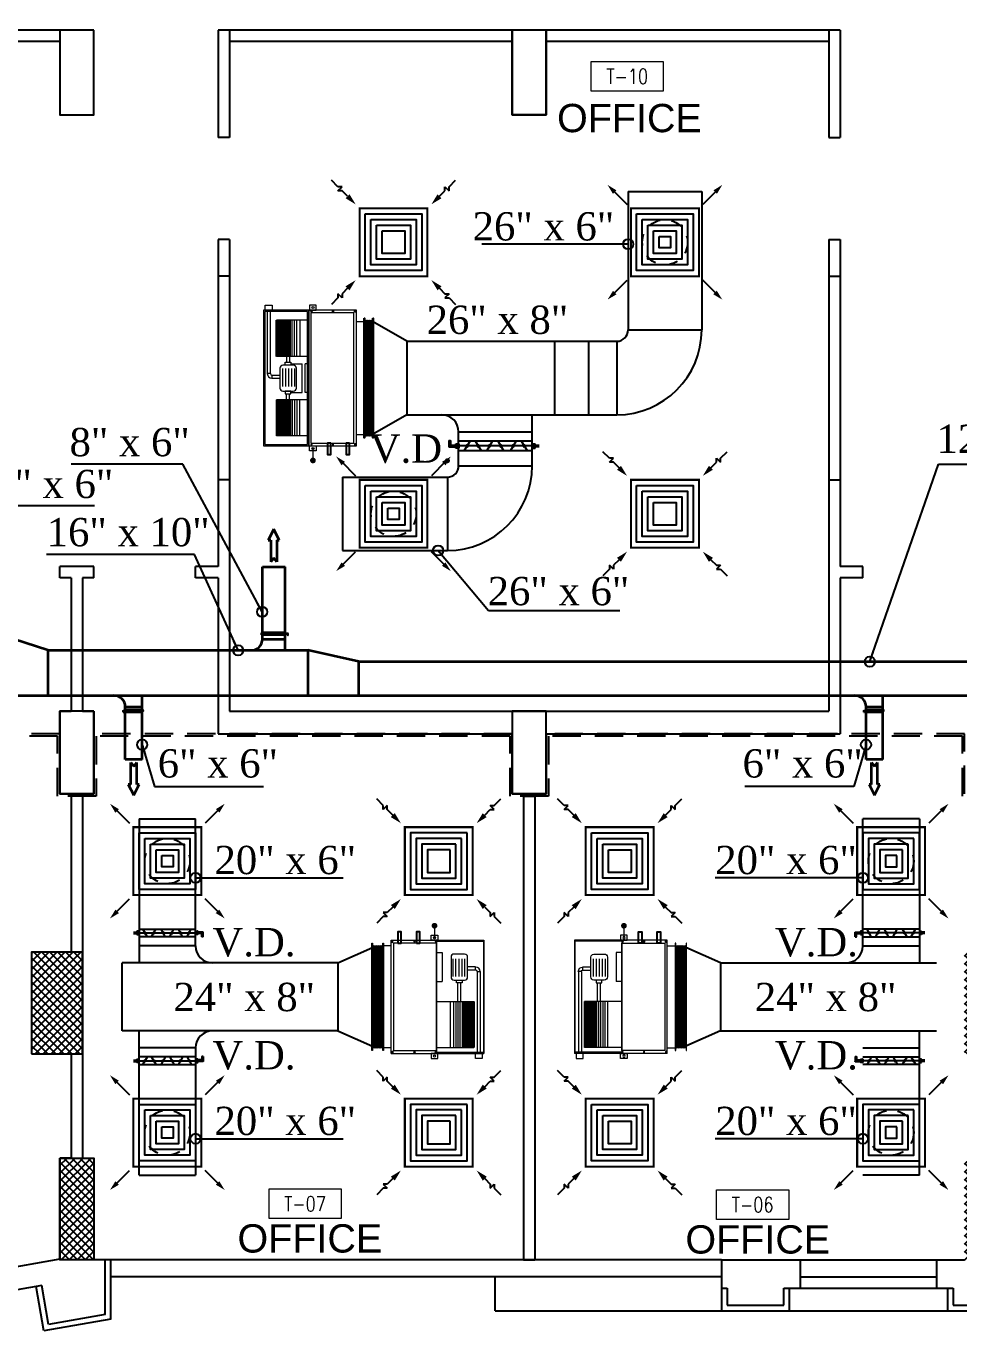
# Model space of a CAD drawing. Extents: x -432 to -365, y -145 to 173.
# Drawn here: x -415.26 to -407.01, y -17.52 to -5.99 of the extents above; entities that cross this region are included whole.
import ezdxf
from ezdxf.enums import TextEntityAlignment as Align

# ---------------------------------------------------------------- set-up
doc = ezdxf.new("R2010")
doc.units = 0
doc.header["$MEASUREMENT"] = 0
for name, pattern in [('DASHDOT', [1, 0.5, -0.25, 0, -0.25]), ('HIDDEN', [0.375, 0.25, -0.125]), ('HIDDEN-Z', [3, 2, -1])]:
    doc.linetypes.add(name, pattern=pattern)
for name, color, linetype in [('01_AC-EQUIP', 206, 'Continuous'), ('03_AC-S.DUCT', 5, 'Continuous'), ('12-AC-FL.CONN.', 2, 'Continuous'), ('A.C.VOLUM DAMPER', 2, 'Continuous'), ('COL', 2, 'Continuous'), ('COLHATCH', 5, 'Continuous'), ('column', 6, 'Continuous'), ('elev', 2, 'Continuous'), ('ELEV1', 7, 'Continuous'), ('FASEL', 253, 'Continuous'), ('M-CH-WP-R', 40, 'HIDDEN-Z'), ('M-CH-WP-S', 142, 'Continuous'), ('M-DIFUSER', 195, 'Continuous'), ('M-DUCT-RA', 30, 'Continuous'), ('M-DUCT-SA', 5, 'Continuous'), ('M-EQBMNT', 21, 'Continuous'), ('METAL-EDGE', 253, 'Continuous'), ('WALL', 4, 'Continuous'), ('WIN', 5, 'Continuous'), ('ZONE TEXT', 73, 'Continuous')]:
    doc.layers.add(name, color=color, linetype=linetype)
for name, color, linetype, lineweight in [('04-AC_F.A.DUCT', 4, 'Continuous', 35), ('A-SYMB-RMNU', 4, 'Continuous', 9), ('AC-TEXT', 15, 'Continuous', 30)]:
    doc.layers.add(name, color=color, linetype=linetype, lineweight=lineweight)
doc.styles.add('AC', font='romans.shx', dxfattribs={"height": 0.2})
doc.styles.add('ARABY', font='sosa.shx')
doc.styles.add('ROMANS-TITLE', font='ROMANS.shx', dxfattribs={"width": 0.8})
doc.dimstyles.new('IHAB', dxfattribs={"dimscale": 0, "dimtxt": 0.15, "dimasz": 0.09, "dimexe": 0.18, "dimexo": 0.0625, "dimgap": 0, "dimtad": 0, "dimtih": 1, "dimtoh": 1, "dimzin": 0, "dimdsep": 46, "dimtxsty": 'ARABY', "dimcen": 0.03, "dimse1": 1, "dimse2": 1, "dimclrd": 36, "dimclrt": 42, "dimadec": 0, "dimazin": 0, "dimtfac": 1, "dimtmove": 1, "dimatfit": 3, "dimldrblk": 'ORIGIN', "dimfxl": 1, "dimtolj": 1, "dimtzin": 0, "dimarcsym": 0})

# ---------------------------------------------------------------- blocks, each defined once
blk = doc.blocks.new('A$C4397250F')
at = {"layer": '04-AC_F.A.DUCT'}
for p, q in [((0, 0), (-0.0241, -0.0482)), ((-0.0241, -0.0482), (-0.0132, -0.0482)), ((-0.0132, -0.0482), (-0.0132, -0.1443)), ((0.0241, -0.0482), (0, 0)), ((0.0132, -0.0482), (0.0241, -0.0482)), ((0.0132, -0.0482), (0.0132, -0.1443)), ((0, -0.1288), (-0.0132, -0.1443)), ((0.0132, -0.1443), (0, -0.1288))]:
    blk.add_line(p, q, dxfattribs=at)
blk = doc.blocks.new('A$C180A56EA')
at = {"layer": 'A.C.VOLUM DAMPER'}
h = blk.add_hatch(dxfattribs=at)
h.set_pattern_fill('ANSI31', color=256, scale=0.001, style=0)
h.set_pattern_definition([(45, (129.5106855, -230.48025158), (-8.838834765e-05, 8.838834765e-05), [])])
h.paths.add_polyline_path([(0.0459, 0.0039), (0.0459, 0.0065), (0.0401, 0.0065), (0.0401, -0.0027), (0.0459, -0.0027), (0.0459, 0), (0.0603, 0), (0.0603, 0.0128), (0.057, 0.0128), (0.057, 0.0039)])
for p, q in [((-0.1242, 0.0032), (-0.1161, 0.0032)), ((-0.1161, 0.0004), (-0.119, 0.0032)), ((-0.1185, 0), (-0.1161, 0.0024)), ((-0.1161, 0.0015), (-0.1179, 0.0032)), ((-0.1174, 0), (-0.1161, 0.0013)), ((-0.1161, 0.0026), (-0.1168, 0.0032)), ((-0.1163, 0), (-0.1161, 0.0001)), ((-0.1161, 0.0001), (-0.1104, 0.0058)), ((-0.1161, 0.0013), (-0.1116, 0.0058)), ((-0.1161, 0.0024), (-0.1127, 0.0058)), ((-0.1161, -0.0026), (-0.1161, 0.0058)), ((-0.1161, 0.0035), (-0.1138, 0.0058)), ((-0.1161, 0.0058), (-0.1099, 0.0058)), ((-0.1161, 0.0057), (-0.116, 0.0058)), ((-0.1161, 0.0046), (-0.1149, 0.0058)), ((-0.1161, -0.001), (-0.1099, 0.0053)), ((-0.1099, -0.0014), (-0.1161, 0.0048)), ((-0.1161, -0.0021), (-0.1099, 0.0042)), ((-0.1099, -0.0026), (-0.1161, 0.0037)), ((-0.1109, -0.0026), (-0.1161, 0.0026)), ((-0.112, -0.0026), (-0.1161, 0.0015)), ((-0.1131, -0.0026), (-0.1161, 0.0004)), ((-0.1099, -0.0003), (-0.116, 0.0058)), ((-0.1156, -0.0026), (-0.1099, 0.0031)), ((-0.1099, 0.0008), (-0.1149, 0.0058)), ((-0.1145, -0.0026), (-0.1099, 0.002)), ((-0.1099, 0.0019), (-0.1138, 0.0058)), ((-0.1134, -0.0026), (-0.1099, 0.0009)), ((-0.1128, 0.0019), (0.0401, 0.0019)), ((-0.1099, 0.003), (-0.1127, 0.0058)), ((-0.1099, 0.0041), (-0.1116, 0.0058)), ((-0.1099, 0.0052), (-0.1105, 0.0058)), ((0.0401, 0.0121), (-0.1099, 0.0121)), ((-0.0882, 0.0113), (-0.0994, -0.0075)), ((-0.0768, 0.0113), (-0.0656, -0.0075)), ((-0.0402, 0.0113), (-0.0514, -0.0075)), ((-0.0284, 0.0113), (-0.0173, -0.0075)), ((0.0056, 0.0113), (-0.0056, -0.0075)), ((0.0174, 0.0113), (0.0286, -0.0075)), ((0.0459, 0.0065), (0.0401, 0.0065)), ((0.0401, 0.0065), (0.0401, -0.0027)), ((0.0459, 0.0039), (0.0459, 0.0065)), ((0.057, 0.0039), (0.0459, 0.0039)), ((0.0603, 0.0128), (0.057, 0.0128)), ((0.057, 0.0128), (0.057, 0.0039)), ((0.0603, 0.0128), (0.0603, 0)), ((-0.1242, 0), (-0.1161, 0)), ((-0.1142, -0.0026), (-0.1161, -0.0007)), ((-0.1153, -0.0026), (-0.1161, -0.0018)), ((-0.1099, -0.0026), (-0.1161, -0.0026)), ((-0.1123, -0.0026), (-0.1099, -0.0003)), ((-0.1111, -0.0026), (-0.1099, -0.0014)), ((-0.11, -0.0026), (-0.1099, -0.0025)), ((-0.1099, -0.0083), (0.0401, -0.0083)), ((0.0401, -0.0027), (0.0459, -0.0027)), ((0.0603, 0), (0.0459, 0)), ((0.0459, -0.0027), (0.0459, 0))]:
    blk.add_line(p, q, dxfattribs=at)
at = {"layer": 'A.C.VOLUM DAMPER', "extrusion": (0, 0, -1)}
for centre, major_axis, start_param, end_param in [((-0.0938, 0.0019), (0.00135, 0.00135), 3.926991, 7.068583), ((-0.0938, 0.0019), (-0.00135, 0.00135), 2.356195, 5.497787), ((-0.0712, 0.0019), (0.00135, 0.00135), 3.926991, 7.068583), ((-0.0712, 0.0019), (-0.00135, 0.00135), 2.356195, 5.497787), ((-0.0458, 0.0019), (0.00135, 0.00135), 3.926991, 7.068583), ((-0.0458, 0.0019), (-0.00135, 0.00135), 2.356195, 5.497787), ((-0.0228, 0.0019), (0.00135, 0.00135), 3.926991, 7.068583), ((-0.0228, 0.0019), (-0.00135, 0.00135), 2.356194, 5.497787), ((0, 0.0019), (0.00135, 0.00135), 3.926991, 7.068583), ((0, 0.0019), (0.00135, 0.00135), 0.785398, 3.926991), ((0.023, 0.0019), (0.00135, 0.00135), 3.926991, 7.068583), ((0.023, 0.0019), (-0.00135, 0.00135), 2.356195, 5.497787)]:
    blk.add_ellipse(centre, major_axis=major_axis, ratio=1, start_param=start_param, end_param=end_param, dxfattribs=at)
blk = doc.blocks.new('*U251')
at = {"layer": 'M-DIFUSER', "ltscale": 5, "const_width": 18}
blk.add_lwpolyline([(-300, 300), (300, 300), (300, -300), (-300, -300)], close=True, dxfattribs=at)
at = {"layer": 'M-DIFUSER', "color": 21}
for points in [[(250, 250), (-250, 250), (-250, -250), (250, -250)], [(200, 200), (-200, 200), (-200, -200), (200, -200)], [(150, 150), (-150, 150), (-150, -150), (150, -150)], [(100, 100), (-100, 100), (-100, -100), (100, -100)], [(50, 50), (-50, 50), (-50, -50), (50, -50)]]:
    blk.add_lwpolyline(points, close=True, dxfattribs=at)
at = {"layer": 'M-DUCT-SA', "color": 5, "extrusion": (-5.07059e-20, -1.19855e-17, -1)}
blk.add_line((-461, 461), (-335, 335), dxfattribs=at)
at = {"layer": 'M-DUCT-SA', "color": 5, "extrusion": (-1.19855e-17, 5.07059e-20, -1)}
blk.add_line((461, 461), (335, 335), dxfattribs=at)
at = {"layer": 'M-DUCT-SA', "color": 5, "extrusion": (1.19855e-17, -5.07059e-20, -1)}
blk.add_line((-461, -461), (-335, -335), dxfattribs=at)
at = {"layer": 'M-DUCT-SA', "color": 5, "extrusion": (5.07059e-20, 1.19855e-17, -1)}
blk.add_line((461, -461), (335, -335), dxfattribs=at)
at = {"layer": 'M-DUCT-SA', "color": 5, "extrusion": (-5.07059e-20, -1.19855e-17, -1)}
blk.add_solid([(460, 428), (429, 459), (507, 507)], dxfattribs=at)
at = {"layer": 'M-DUCT-SA', "color": 5, "extrusion": (5.07059e-20, -1.19855e-17, -1)}
blk.add_solid([(-460, 428), (-429, 459), (-507, 507)], dxfattribs=at)
at = {"layer": 'M-DUCT-SA', "color": 5, "extrusion": (1.19855e-17, -5.07059e-20, -1)}
blk.add_solid([(428, -460), (459, -429), (507, -507)], dxfattribs=at)
at = {"layer": 'M-DUCT-SA', "color": 5, "extrusion": (-1.19855e-17, -5.07059e-20, -1)}
blk.add_solid([(-428, -460), (-459, -429), (-507, -507)], dxfattribs=at)
blk = doc.blocks.new('*U254')
at = {"layer": 'M-DIFUSER', "ltscale": 5, "const_width": 18}
blk.add_lwpolyline([(-300, 300), (300, 300), (300, -300), (-300, -300)], close=True, dxfattribs=at)
at = {"layer": 'M-DIFUSER', "color": 21}
for points in [[(250, 250), (-250, 250), (-250, -250), (250, -250)], [(200, 200), (-200, 200), (-200, -200), (200, -200)], [(150, 150), (-150, 150), (-150, -150), (150, -150)], [(100, 100), (-100, 100), (-100, -100), (100, -100)]]:
    blk.add_lwpolyline(points, close=True, dxfattribs=at)
at = {"layer": 'M-DUCT-RA', "color": 30}
for p, q in [((-491, 491), (-549, 549)), ((-491, 455), (-491, 491)), ((-455, 491), (-491, 455)), ((-455, 455), (-455, 491)), ((455, 491), (491, 491)), ((491, 455), (455, 491)), ((491, 491), (549, 549)), ((-406, 406), (-455, 455)), ((406, 406), (455, 455)), ((455, 455), (491, 455)), ((-491, -455), (-455, -491)), ((-455, -455), (-491, -455)), ((-406, -406), (-455, -455)), ((406, -406), (455, -455)), ((455, -491), (491, -455)), ((455, -455), (455, -491)), ((491, -455), (491, -491)), ((-491, -491), (-549, -549)), ((-455, -491), (-491, -491)), ((491, -491), (549, -549))]:
    blk.add_line(p, q, dxfattribs=at)
for points in [[(-389, 424), (-424, 389), (-335, 335)], [(424, 389), (389, 424), (335, 335)], [(-424, -389), (-389, -424), (-335, -335)], [(389, -424), (424, -389), (335, -335)]]:
    blk.add_solid(points, dxfattribs=at)
blk = doc.blocks.new('A$C069E27EC')
at = {"layer": '01_AC-EQUIP', "color": 2, "linetype": 'Continuous'}
for p, q in [((0, 0), (0, -130)), ((1, 0.3), (0.5, -1.3)), ((1, 0.3), (1.5, -1.3)), ((2, 0.3), (1.5, -1.3)), ((2, 0.3), (2.5, -1.3)), ((3, 0.3), (2.5, -1.3)), ((3, 0.3), (3.6, -1.3)), ((4.1, 0.3), (3.6, -1.3)), ((4.1, 0.3), (4.6, -1.3)), ((5.1, 0.3), (4.6, -1.3)), ((5.1, 0.3), (5.6, -1.3)), ((6.1, 0.3), (5.6, -1.3)), ((6.1, 0.3), (6.6, -1.3)), ((7.1, 0.3), (6.6, -1.3)), ((7.1, 0.3), (7.6, -1.3)), ((8.1, 0.3), (7.6, -1.3)), ((8.1, 0.3), (8.6, -1.3)), ((9.2, 0.3), (8.6, -1.3)), ((9.2, 0.3), (9.7, -1.3)), ((1.5, -128.7), (1.5, -1.3)), ((2.5, -128.7), (2.5, -1.3)), ((3.6, -128.7), (3.6, -1.3)), ((4.6, -128.7), (4.6, -1.3)), ((5.6, -128.7), (5.6, -1.3)), ((6.6, -128.7), (6.6, -1.3)), ((7.6, -128.7), (7.6, -1.3)), ((8.6, -128.7), (8.6, -1.3)), ((1, -130.3), (0.5, -128.7)), ((1, -130.3), (1.5, -128.7)), ((2, -130.3), (1.5, -128.7)), ((2, -130.3), (2.5, -128.7)), ((3, -130.3), (2.5, -128.7)), ((3, -130.3), (3.6, -128.7)), ((4.1, -130.3), (3.6, -128.7)), ((4.1, -130.3), (4.6, -128.7)), ((5.1, -130.3), (4.6, -128.7)), ((5.1, -130.3), (5.6, -128.7)), ((6.1, -130.3), (5.6, -128.7)), ((6.1, -130.3), (6.6, -128.7)), ((7.1, -130.3), (6.6, -128.7)), ((7.1, -130.3), (7.6, -128.7)), ((8.1, -130.3), (7.6, -128.7)), ((8.1, -130.3), (8.6, -128.7)), ((9.2, -130.3), (8.6, -128.7)), ((9.2, -130.3), (9.7, -128.7))]:
    blk.add_line(p, q, dxfattribs=at)
for points in [[(0, 2.5), (0.5, 2.5), (0.5, -132.5), (0, -132.5)], [(9.7, 2.5), (10.2, 2.5), (10.2, -132.5), (9.7, -132.5)]]:
    blk.add_lwpolyline(points, close=True, dxfattribs=at)
blk = doc.blocks.new('A$C7CD32F90')
at = {"layer": '01_AC-EQUIP', "color": 1, "lineweight": 20}
for p, q in [((0.599, -0.074), (0.599, -0.145)), ((0.626, -0.074), (0.599, -0.074)), ((0.626, -0.074), (0.626, -0.145)), ((0.639, -0.035), (1.2, -0.035)), ((0.639, -0.061), (0.639, -0.035)), ((0.639, -0.061), (1.2, -0.061)), ((0.089, -0.4), (0.089, -0.116)), ((0.408, -0.116), (0.089, -0.116)), ((0.408, -0.117), (0.089, -0.117)), ((0.408, -0.119), (0.089, -0.119)), ((0.408, -0.122), (0.089, -0.122)), ((0.408, -0.125), (0.089, -0.125)), ((0.408, -0.128), (0.089, -0.128)), ((0.408, -0.132), (0.089, -0.132)), ((0.408, -0.136), (0.089, -0.136)), ((0.408, -0.141), (0.089, -0.141)), ((0.408, -0.148), (0.089, -0.148)), ((0.408, -0.155), (0.089, -0.155)), ((0.408, -0.164), (0.089, -0.164)), ((0.408, -0.173), (0.089, -0.173)), ((0.408, -0.183), (0.089, -0.183)), ((0.408, -0.193), (0.089, -0.193)), ((0.408, -0.201), (0.089, -0.201)), ((0.408, -0.209), (0.089, -0.209)), ((0.408, -0.219), (0.089, -0.219)), ((0.408, -0.229), (0.089, -0.229)), ((0.408, -0.4), (0.408, -0.116)), ((0.408, -0.204), (0.46, -0.204)), ((0.683, -0.168), (0.526, -0.168)), ((0.683, -0.194), (0.526, -0.194)), ((0.683, -0.221), (0.526, -0.221)), ((0.791, -0.204), (0.739, -0.204)), ((0.791, -0.4), (0.791, -0.116)), ((0.791, -0.116), (1.11, -0.116)), ((0.791, -0.117), (1.11, -0.117)), ((0.791, -0.119), (1.11, -0.119)), ((0.791, -0.122), (1.11, -0.122)), ((0.791, -0.125), (1.11, -0.125)), ((0.791, -0.128), (1.11, -0.128)), ((0.791, -0.132), (1.11, -0.132)), ((0.791, -0.136), (1.11, -0.136)), ((0.791, -0.141), (1.11, -0.141)), ((0.791, -0.148), (1.11, -0.148)), ((0.791, -0.155), (1.11, -0.155)), ((0.791, -0.164), (1.11, -0.164)), ((0.791, -0.173), (1.11, -0.173)), ((0.791, -0.183), (1.11, -0.183)), ((0.791, -0.193), (1.11, -0.193)), ((0.791, -0.201), (1.11, -0.201)), ((0.791, -0.209), (1.11, -0.209)), ((0.791, -0.219), (1.11, -0.219)), ((0.791, -0.229), (1.11, -0.229)), ((1.11, -0.4), (1.11, -0.116)), ((0.408, -0.239), (0.089, -0.239)), ((0.408, -0.255), (0.089, -0.255)), ((0.408, -0.275), (0.089, -0.275)), ((0.408, -0.295), (0.089, -0.295)), ((0.089, -0.321), (0.408, -0.321)), ((0.408, -0.231), (0.46, -0.231)), ((0.472, -0.243), (0.472, -0.343)), ((0.472, -0.343), (0.726, -0.343)), ((0.683, -0.248), (0.526, -0.248)), ((0.683, -0.274), (0.526, -0.274)), ((0.726, -0.243), (0.726, -0.343)), ((0.791, -0.231), (0.739, -0.231)), ((0.791, -0.239), (1.11, -0.239)), ((0.791, -0.255), (1.11, -0.255)), ((0.791, -0.275), (1.11, -0.275)), ((0.791, -0.295), (1.11, -0.295)), ((1.11, -0.321), (0.791, -0.321)), ((0.022, -0.425), (0.001, -0.425)), ((0.011, -0.418), (0.011, -0.432)), ((0.472, -0.37), (0.726, -0.37)), ((0.472, -0.4), (0.472, -0.37)), ((0.726, -0.4), (0.726, -0.37)), ((1.178, -0.425), (1.199, -0.425)), ((1.189, -0.418), (1.189, -0.432)), ((0.022, -0.615), (0.001, -0.615)), ((0.011, -0.608), (0.011, -0.622)), ((1.178, -0.615), (1.199, -0.615)), ((1.189, -0.608), (1.189, -0.622)), ((0.011, -0.803), (0.011, -0.817)), ((1.189, -0.803), (1.189, -0.817)), ((0.022, -0.81), (0.001, -0.81)), ((0.1, -0.824), (0.1, -0.89)), ((1.1, -0.824), (1.1, -0.89)), ((1.178, -0.81), (1.199, -0.81))]:
    blk.add_line(p, q, dxfattribs=at)
at = {"layer": '01_AC-EQUIP', "color": 1, "linetype": 'DASHDOT', "lineweight": 20}
for p, q in [((0.408, -0.193), (0.089, -0.193)), ((0.791, -0.193), (1.11, -0.193))]:
    blk.add_line(p, q, dxfattribs=at)
at = {"layer": '01_AC-EQUIP', "color": 4, "lineweight": 20}
blk.add_line((-0.128, -0.438), (-0.023, -0.438), dxfattribs=at)
at = {"layer": '01_AC-EQUIP', "color": 1, "lineweight": 20}
for points in [[(0, -0.4), (1.2, -0.4), (1.2, 0), (0, 0)], [(0.012, -0.388), (1.188, -0.388), (1.188, -0.012), (0.012, -0.012)], [(1.244, -0.076), (1.2, -0.076), (1.2, -0.016), (1.244, -0.016)], [(0.485, -0.193), (0.46, -0.193), (0.46, -0.243), (0.485, -0.243)], [(0.714, -0.193), (0.739, -0.193), (0.739, -0.243), (0.714, -0.243)], [(-0.044, -0.407), (0, -0.407), (0, -0.467), (-0.044, -0.467)], [(1.2, -0.4), (0, -0.4), (0, -0.824), (1.2, -0.824)], [(1.175, -0.42), (0.024, -0.42), (0.024, -0.8), (1.175, -0.8)], [(1.244, -0.407), (1.2, -0.407), (1.2, -0.467), (1.244, -0.467)]]:
    blk.add_lwpolyline(points, close=True, dxfattribs=at)
blk.add_lwpolyline([(0.687, -0.145), (0.511, -0.145, 0.414214), (0.485, -0.171), (0.485, -0.264, 0.414214), (0.511, -0.291), (0.687, -0.291, 0.414214), (0.714, -0.264), (0.714, -0.171, 0.414214)], format="xyb", close=True, dxfattribs=at)
at = {"layer": '01_AC-EQUIP', "color": 4, "lineweight": 20, "const_width": 0.0252}
blk.add_lwpolyline([(-0.126, -0.45, 1), (-0.131, -0.425, 1)], format="xyb", close=True, dxfattribs=at)
at = {"layer": '01_AC-EQUIP', "color": 1, "lineweight": 20}
for centre in [(-0.023, -0.438), (1.223, -0.438)]:
    blk.add_circle(centre, 0.00932, dxfattribs=at)
for radius in [0.0399, 0.0133]:
    blk.add_arc((0.639, -0.074), radius, 90.0006, 180.0006, dxfattribs=at)
at = {"layer": '01_AC-EQUIP', "color": 1, "lineweight": 20, "extrusion": (0, 0, -1)}
for centre, major_axis, start_param, end_param in [((0.011, -0.425), (-0.00827, 0), -1.570796, 4.712389), ((0.011, -0.425), (-0.0047, 0), 3.141593, 9.424778), ((0.011, -0.615), (-0.00827, 0), -1.570796, 4.712389), ((0.011, -0.615), (-0.0047, 0), 3.141593, 9.424778), ((0.011, -0.81), (-0.00827, 0), -1.570796, 4.712389), ((0.011, -0.81), (-0.0047, 0), 3.141593, 9.424778)]:
    blk.add_ellipse(centre, major_axis=major_axis, ratio=0.646018, start_param=start_param, end_param=end_param, dxfattribs=at)
at = {"layer": '01_AC-EQUIP', "color": 1, "lineweight": 20}
for centre, major_axis, start_param, end_param in [((1.189, -0.425), (0.00827, 0), -1.570796, 4.712389), ((1.189, -0.425), (0.0047, 0), 3.141593, 9.424778), ((1.189, -0.615), (0.00827, 0), -1.570796, 4.712389), ((1.189, -0.615), (0.0047, 0), 3.141593, 9.424778), ((1.189, -0.81), (0.00827, 0), -1.570796, 4.712389), ((1.189, -0.81), (0.0047, 0), 3.141593, 9.424778)]:
    blk.add_ellipse(centre, major_axis=major_axis, ratio=0.646018, start_param=start_param, end_param=end_param, dxfattribs=at)
at = {"layer": 'M-CH-WP-R', "color": 6, "linetype": 'ByBlock', "ltscale": 1.5}
blk.add_lwpolyline([(0.025, -0.762), (0.025, -0.732), (-0.075, -0.732), (-0.075, -0.762)], close=True, dxfattribs=at)
at = {"layer": 'M-CH-WP-S', "color": 5, "linetype": 'ByBlock', "ltscale": 1.5}
blk.add_lwpolyline([(0.025, -0.597), (0.025, -0.567), (-0.075, -0.567), (-0.075, -0.597)], close=True, dxfattribs=at)
at = {"layer": 'M-EQBMNT', "color": 21, "linetype": 'ByBlock', "ltscale": 1.5}
for p, q in [((0.408, -0.116), (0.089, -0.116)), ((0.791, -0.116), (1.11, -0.116))]:
    blk.add_line(p, q, dxfattribs=at)
at = {"layer": '01_AC-EQUIP', "color": 1, "lineweight": 20, "xscale": 0.00784765227677817, "yscale": 0.00784765227677817, "zscale": 0.00784765227677817, "rotation": 270}
blk.add_blockref('A$C069E27EC', (1.11, -0.89), dxfattribs=at)
blk = doc.blocks.new('A$C224F6469')
at = {"layer": '01_AC-EQUIP', "color": 1, "lineweight": 20}
for p, q in [((0, 0), (1, 0)), ((0, -0.82), (0, 0)), ((1, -0.82), (1, 0)), ((0.007, -0.004), (0.988, -0.004)), ((0.007, -0.42), (0.007, -0.004)), ((0.236, -0.074), (0.236, -0.145)), ((0.263, -0.074), (0.236, -0.074)), ((0.263, -0.074), (0.263, -0.145)), ((0.276, -0.035), (1, -0.035)), ((0.276, -0.061), (0.276, -0.035)), ((0.276, -0.061), (1, -0.061)), ((0.541, -0.42), (0.541, -0.09)), ((0.541, -0.09), (0.949, -0.09)), ((0.541, -0.092), (0.949, -0.092)), ((0.541, -0.094), (0.949, -0.094)), ((0.541, -0.096), (0.949, -0.096)), ((0.541, -0.099), (0.949, -0.099)), ((0.541, -0.103), (0.949, -0.103)), ((0.541, -0.106), (0.949, -0.106)), ((0.541, -0.11), (0.949, -0.11)), ((0.541, -0.115), (0.949, -0.115)), ((0.949, -0.42), (0.949, -0.09)), ((0.988, -0.42), (0.988, -0.004)), ((0.32, -0.168), (0.163, -0.168)), ((0.32, -0.194), (0.163, -0.194)), ((0.32, -0.221), (0.163, -0.221)), ((0.541, -0.204), (0.376, -0.204)), ((0.541, -0.122), (0.949, -0.122)), ((0.541, -0.129), (0.949, -0.129)), ((0.541, -0.138), (0.949, -0.138)), ((0.541, -0.148), (0.949, -0.148)), ((0.541, -0.158), (0.949, -0.158)), ((0.541, -0.168), (0.949, -0.168)), ((0.541, -0.175), (0.949, -0.175)), ((0.541, -0.184), (0.949, -0.184)), ((0.541, -0.194), (0.949, -0.194)), ((0.541, -0.214), (0.949, -0.214)), ((0.541, -0.23), (0.949, -0.23)), ((0.32, -0.248), (0.163, -0.248)), ((0.32, -0.274), (0.163, -0.274)), ((0.541, -0.231), (0.376, -0.231)), ((0.541, -0.25), (0.949, -0.25)), ((0.541, -0.27), (0.949, -0.27)), ((0.949, -0.295), (0.541, -0.295)), ((0, -0.42), (1, -0.42)), ((0.022, -0.425), (0.001, -0.425)), ((0.011, -0.418), (0.011, -0.432)), ((0.109, -0.37), (0.363, -0.37)), ((0.109, -0.42), (0.109, -0.37)), ((0.363, -0.42), (0.363, -0.37)), ((0.978, -0.425), (0.999, -0.425)), ((0.989, -0.418), (0.989, -0.432)), ((0.022, -0.615), (0.001, -0.615)), ((0.011, -0.608), (0.011, -0.622)), ((0.978, -0.615), (0.999, -0.615)), ((0.989, -0.608), (0.989, -0.622)), ((0.011, -0.803), (0.011, -0.817)), ((0.989, -0.803), (0.989, -0.817)), ((1, -0.82), (0, -0.82)), ((0.022, -0.81), (0.001, -0.81)), ((0.05, -0.82), (0.05, -0.89)), ((0.95, -0.82), (0.95, -0.89)), ((0.978, -0.81), (0.999, -0.81))]:
    blk.add_line(p, q, dxfattribs=at)
at = {"layer": '01_AC-EQUIP', "color": 1, "linetype": 'DASHDOT', "lineweight": 20}
blk.add_line((0.541, -0.168), (0.949, -0.168), dxfattribs=at)
at = {"layer": '01_AC-EQUIP', "color": 4, "lineweight": 20}
blk.add_line((-0.128, -0.438), (-0.023, -0.438), dxfattribs=at)
at = {"layer": '01_AC-EQUIP', "color": 2, "lineweight": 20}
for p, q in [((0.047, -0.9), (0.063, -0.895)), ((0.047, -0.9), (0.063, -0.905)), ((0.047, -0.91), (0.063, -0.905)), ((0.047, -0.91), (0.063, -0.915)), ((0.047, -0.92), (0.063, -0.915)), ((0.047, -0.92), (0.063, -0.925)), ((0.063, -0.905), (0.937, -0.905)), ((0.063, -0.915), (0.937, -0.915)), ((0.953, -0.9), (0.937, -0.895)), ((0.953, -0.9), (0.937, -0.905)), ((0.953, -0.91), (0.937, -0.905)), ((0.953, -0.91), (0.937, -0.915)), ((0.953, -0.92), (0.937, -0.915)), ((0.953, -0.92), (0.937, -0.925)), ((0.047, -0.931), (0.063, -0.925)), ((0.047, -0.931), (0.063, -0.936)), ((0.047, -0.941), (0.063, -0.936)), ((0.047, -0.941), (0.063, -0.946)), ((0.047, -0.951), (0.063, -0.946)), ((0.047, -0.951), (0.063, -0.956)), ((0.047, -0.961), (0.063, -0.956)), ((0.047, -0.961), (0.063, -0.966)), ((0.047, -0.971), (0.063, -0.966)), ((0.047, -0.971), (0.063, -0.976)), ((0.047, -0.981), (0.063, -0.976)), ((0.047, -0.981), (0.063, -0.987)), ((0.063, -0.925), (0.937, -0.925)), ((0.063, -0.936), (0.937, -0.936)), ((0.063, -0.946), (0.937, -0.946)), ((0.063, -0.956), (0.937, -0.956)), ((0.063, -0.966), (0.937, -0.966)), ((0.063, -0.976), (0.937, -0.976)), ((0.953, -0.931), (0.937, -0.925)), ((0.953, -0.931), (0.937, -0.936)), ((0.953, -0.941), (0.937, -0.936)), ((0.953, -0.941), (0.937, -0.946)), ((0.953, -0.951), (0.937, -0.946)), ((0.953, -0.951), (0.937, -0.956)), ((0.953, -0.961), (0.937, -0.956)), ((0.953, -0.961), (0.937, -0.966)), ((0.953, -0.971), (0.937, -0.966)), ((0.953, -0.971), (0.937, -0.976)), ((0.953, -0.981), (0.937, -0.976)), ((0.953, -0.981), (0.937, -0.987))]:
    blk.add_line(p, q, dxfattribs=at)
at = {"layer": '01_AC-EQUIP', "color": 1, "lineweight": 20}
for points in [[(1.044, -0.076), (1, -0.076), (1, -0.016), (1.044, -0.016)], [(0.351, -0.193), (0.376, -0.193), (0.376, -0.243), (0.351, -0.243)], [(-0.044, -0.407), (0, -0.407), (0, -0.467), (-0.044, -0.467)], [(0.025, -0.8), (0.975, -0.8), (0.975, -0.42), (0.025, -0.42)], [(1.044, -0.407), (1, -0.407), (1, -0.467), (1.044, -0.467)]]:
    blk.add_lwpolyline(points, close=True, dxfattribs=at)
blk.add_lwpolyline([(0.324, -0.145), (0.149, -0.145, 0.414214), (0.122, -0.171), (0.122, -0.264, 0.414214), (0.149, -0.291), (0.324, -0.291, 0.414214), (0.351, -0.264), (0.351, -0.171, 0.414214)], format="xyb", close=True, dxfattribs=at)
at = {"layer": '01_AC-EQUIP', "color": 4, "lineweight": 20, "const_width": 0.0252}
blk.add_lwpolyline([(-0.126, -0.45, 1), (-0.131, -0.425, 1)], format="xyb", close=True, dxfattribs=at)
at = {"layer": '01_AC-EQUIP', "color": 2, "lineweight": 20}
for points in [[(0.975, -0.89), (0.975, -0.895), (0.025, -0.895), (0.025, -0.89)], [(0.975, -0.987), (0.975, -0.992), (0.025, -0.992), (0.025, -0.987)]]:
    blk.add_lwpolyline(points, close=True, dxfattribs=at)
at = {"layer": '01_AC-EQUIP', "color": 1, "lineweight": 20}
for centre in [(-0.023, -0.438), (1.023, -0.438)]:
    blk.add_circle(centre, 0.00932, dxfattribs=at)
for radius in [0.0399, 0.0133]:
    blk.add_arc((0.276, -0.074), radius, 90.0006, 180.0006, dxfattribs=at)
at = {"layer": '01_AC-EQUIP', "color": 1, "lineweight": 20, "extrusion": (0, 0, -1)}
for centre, major_axis, start_param, end_param in [((0.011, -0.425), (-0.00827, 0), -1.570796, 4.712389), ((0.011, -0.425), (-0.0047, 0), 3.141593, 9.424778), ((0.011, -0.615), (-0.00827, 0), -1.570796, 4.712389), ((0.011, -0.615), (-0.0047, 0), 3.141593, 9.424778), ((0.011, -0.81), (-0.00827, 0), -1.570796, 4.712389), ((0.011, -0.81), (-0.0047, 0), 3.141593, 9.424778)]:
    blk.add_ellipse(centre, major_axis=major_axis, ratio=0.646018, start_param=start_param, end_param=end_param, dxfattribs=at)
at = {"layer": '01_AC-EQUIP', "color": 1, "lineweight": 20}
for centre, major_axis, start_param, end_param in [((0.989, -0.425), (0.00827, 0), -1.570796, 4.712389), ((0.989, -0.425), (0.0047, 0), 3.141593, 9.424778), ((0.989, -0.615), (0.00827, 0), -1.570796, 4.712389), ((0.989, -0.615), (0.0047, 0), 3.141593, 9.424778), ((0.989, -0.81), (0.00827, 0), -1.570796, 4.712389), ((0.989, -0.81), (0.0047, 0), 3.141593, 9.424778)]:
    blk.add_ellipse(centre, major_axis=major_axis, ratio=0.646018, start_param=start_param, end_param=end_param, dxfattribs=at)
at = {"layer": 'M-CH-WP-R', "color": 6, "linetype": 'ByBlock', "ltscale": 1.5}
blk.add_lwpolyline([(0.025, -0.762), (0.025, -0.732), (-0.075, -0.732), (-0.075, -0.762)], close=True, dxfattribs=at)
at = {"layer": 'M-CH-WP-S', "color": 5, "linetype": 'ByBlock', "ltscale": 1.5}
blk.add_lwpolyline([(0.025, -0.597), (0.025, -0.567), (-0.075, -0.567), (-0.075, -0.597)], close=True, dxfattribs=at)
at = {"layer": 'M-EQBMNT', "color": 21, "linetype": 'ByBlock', "ltscale": 1.5}
blk.add_line((0.541, -0.09), (0.949, -0.09), dxfattribs=at)
blk = doc.blocks.new('A-ROOM')
at = {"layer": 'A-SYMB-RMNU'}
blk.add_lwpolyline([(-425, 175), (425, 175), (425, -175), (-425, -175)], close=True, dxfattribs=at)
at = {"layer": 'A-SYMB-RMNU', "style": 'ROMANS-TITLE', "width": 0.8}
blk.add_attdef('ROOM-NO', text='', height=175, dxfattribs=at).set_placement((0, 0), align=Align.MIDDLE)

msp = doc.modelspace()

# ---------------------------------------------------------------- hatches: boundary and pattern name
at = {"layer": 'COLHATCH', "linetype": 'Continuous'}
h = msp.add_hatch(dxfattribs=at)
h.set_pattern_fill('_USER', color=252, scale=0.05, angle=45, style=0, double=1, pattern_type=0)
h.set_pattern_definition([(45, (-202.924395, -172.77691), (-0.035355339, 0.035355339), []), (135, (-202.924395, -172.77691), (-0.035355339, -0.035355339), [])])
h.paths.add_polyline_path([(-382.484, 4.803), (-382.784, 4.803), (-382.784, 3.903), (-382.484, 3.903)])
h.paths.add_polyline_path([(-380.484, 4.803), (-381.284, 4.803), (-381.284, 4.503), (-380.484, 4.503)])
h.paths.add_polyline_path([(-378.534, 2.803), (-378.834, 2.803), (-378.834, 2.203), (-378.534, 2.203)])
h.paths.add_polyline_path([(-378.134, -0.777), (-378.934, -0.777), (-378.934, -1.077), (-378.134, -1.077)])
h.paths.add_polyline_path([(-380.684, -0.777), (-381.484, -0.777), (-381.484, -1.077), (-380.684, -1.077)])
h.paths.add_polyline_path([(-380.584, -5.827), (-381.484, -5.827), (-381.484, -6.127), (-380.584, -6.127)])
h.paths.add_polyline_path([(-378.134, -5.777), (-378.934, -5.777), (-378.934, -6.077), (-378.134, -6.077)])
h.paths.add_polyline_path([(-380.392, -12.047), (-381.492, -12.047), (-381.492, -12.347), (-380.639, -12.347, -0.011587), (-380.655, -13.033), (-380.405, -13.043, 0.01656)])
h.paths.add_polyline_path([(-380.586, -14.777), (-380.84, -14.777, -0.040808), (-381.428, -17.116), (-381.192, -17.197, 0.04151)])
h.paths.add_polyline_path([(-382.484, -14.177), (-382.784, -14.177), (-382.784, -15.077), (-382.484, -15.077)])
h.paths.add_polyline_path([(-386.614, -14.177), (-387.014, -14.177), (-387.014, -15.077), (-386.614, -15.077)])
h.paths.add_polyline_path([(-390.414, -14.177), (-390.864, -14.177), (-390.864, -15.077), (-390.414, -15.077)])
h.paths.add_polyline_path([(-390.664, -15.997), (-390.964, -15.997), (-390.964, -16.897), (-390.664, -16.897)])
h.paths.add_polyline_path([(-398.664, -14.177), (-398.964, -14.177), (-398.964, -15.077), (-398.664, -15.077)])
h.paths.add_polyline_path([(-398.664, -15.997), (-398.964, -15.997), (-398.964, -16.897), (-398.664, -16.897)])
h.paths.add_polyline_path([(-406.664, -14.177), (-406.964, -14.177), (-406.964, -15.077), (-406.664, -15.077)])
h.paths.add_polyline_path([(-406.664, -15.997), (-406.964, -15.997), (-406.964, -16.897), (-406.664, -16.897)])
h.paths.add_polyline_path([(-414.764, -14.177), (-415.214, -14.177), (-415.214, -15.077), (-414.764, -15.077)])
h.paths.add_polyline_path([(-414.664, -15.997), (-414.964, -15.997), (-414.964, -16.897), (-414.664, -16.897)])
h.paths.add_polyline_path([(-418.614, -14.177), (-419.014, -14.177), (-419.014, -15.077), (-418.614, -15.077)])
h.paths.add_polyline_path([(-422.844, -14.177), (-423.144, -14.177), (-423.144, -15.077), (-422.844, -15.077)])
h.paths.add_polyline_path([(-424.137, -12.047), (-425.237, -12.047, 0.01656), (-425.224, -13.043), (-424.974, -13.033, -0.011587), (-424.99, -12.347), (-424.137, -12.347)])
h.paths.add_polyline_path([(-424.789, -14.777), (-425.042, -14.777, 0.04151), (-424.437, -17.197), (-424.2, -17.116, -0.040808)])
h.paths.add_polyline_path([(-424.144, -5.827), (-425.044, -5.827), (-425.044, -6.127), (-424.144, -6.127)])
h.paths.add_polyline_path([(-426.694, -5.777), (-427.494, -5.777), (-427.494, -6.077), (-426.694, -6.077)])
h.paths.add_polyline_path([(-426.694, -0.777), (-427.494, -0.777), (-427.494, -1.077), (-426.694, -1.077)])
h.paths.add_polyline_path([(-424.144, -0.777), (-424.944, -0.777), (-424.944, -1.077), (-424.144, -1.077)])
h.paths.add_polyline_path([(-426.794, 2.803), (-427.094, 2.803), (-427.094, 2.203), (-426.794, 2.203)])
h.paths.add_polyline_path([(-424.344, 4.803), (-425.144, 4.803), (-425.144, 4.503), (-424.344, 4.503)])
h.paths.add_polyline_path([(-422.844, 4.803), (-423.144, 4.803), (-423.144, 3.903), (-422.844, 3.903)])
h.paths.add_polyline_path([(-418.564, 4.803), (-418.964, 4.803), (-418.964, 3.903), (-418.564, 3.903)])
h.paths.add_polyline_path([(-414.764, 4.803), (-415.214, 4.803), (-415.214, 3.903), (-414.764, 3.903)])
h.paths.add_polyline_path([(-405.414, 7.003), (-405.714, 7.003), (-405.714, 6.403), (-405.414, 6.403)])
h.paths.add_polyline_path([(-405.414, 4.503), (-400.314, 4.503), (-400.314, 3.053), (-400.014, 3.053), (-400.014, 4.803), (-405.714, 4.803), (-405.714, 3.053), (-405.414, 3.053)])
h.paths.add_polyline_path([(-398.664, 7.003), (-398.964, 7.003), (-398.964, 6.403), (-398.664, 6.403)])
h.paths.add_polyline_path([(-398.664, 3.653), (-398.964, 3.653), (-398.964, 3.053), (-398.664, 3.053)])
h.paths.add_polyline_path([(-390.414, 4.803), (-390.864, 4.803), (-390.864, 3.903), (-390.414, 3.903)])

# ---------------------------------------------------------------- linework, layer by layer
at = {"layer": '03_AC-S.DUCT', "linetype": 'Continuous'}
for p, q in [((-409.939, -7.452), (-409.939, -8.677)), ((-409.939, -7.452), (-409.289, -7.452)), ((-409.289, -7.452), (-409.289, -8.677)), ((-411.895, -8.777), (-412.199, -8.602)), ((-409.939, -8.677), (-409.289, -8.677)), ((-411.895, -8.777), (-411.895, -9.427)), ((-411.895, -8.777), (-410.039, -8.777)), ((-410.588, -9.427), (-410.588, -8.777)), ((-410.288, -9.427), (-410.288, -8.777)), ((-410.039, -8.777), (-410.039, -9.427)), ((-411.895, -9.427), (-412.199, -9.602)), ((-411.895, -9.427), (-410.039, -9.427)), ((-410.788, -9.877), (-410.788, -9.427)), ((-411.438, -9.877), (-411.438, -9.577)), ((-411.438, -9.577), (-410.788, -9.577)), ((-411.438, -9.877), (-410.788, -9.877)), ((-412.464, -9.977), (-411.538, -9.977)), ((-412.464, -9.977), (-412.464, -10.627)), ((-411.538, -9.977), (-411.538, -10.627)), ((-412.464, -10.627), (-411.538, -10.627)), ((-414.264, -12.997), (-413.764, -12.997)), ((-414.264, -12.997), (-414.264, -14.272)), ((-413.764, -14.122), (-413.764, -12.997)), ((-407.864, -14.122), (-407.864, -12.997)), ((-407.364, -12.997), (-407.864, -12.997)), ((-407.364, -12.997), (-407.364, -14.272)), ((-413.764, -14.122), (-414.264, -14.122)), ((-412.506, -14.272), (-412.201, -14.135)), ((-409.123, -14.272), (-409.428, -14.135)), ((-407.864, -14.122), (-407.364, -14.122)), ((-414.414, -14.872), (-414.414, -14.272)), ((-412.506, -14.272), (-414.414, -14.272)), ((-412.506, -14.272), (-412.506, -14.872)), ((-409.123, -14.272), (-407.214, -14.272)), ((-409.123, -14.272), (-409.123, -14.872)), ((-412.506, -14.872), (-414.414, -14.872)), ((-414.264, -16.147), (-414.264, -14.872)), ((-412.506, -14.872), (-412.201, -15.009)), ((-409.123, -14.872), (-409.428, -15.009)), ((-409.123, -14.872), (-407.214, -14.872)), ((-407.364, -16.147), (-407.364, -14.872)), ((-413.764, -15.022), (-414.264, -15.022)), ((-413.764, -15.022), (-413.764, -16.147)), ((-407.864, -15.022), (-407.364, -15.022)), ((-414.264, -16.147), (-413.764, -16.147)), ((-407.364, -16.147), (-407.864, -16.147))]:
    msp.add_line(p, q, dxfattribs=at)
for centre, radius, start, end in [((-410.039, -8.677), 0.1, 270, 360), ((-410.039, -8.677), 0.75, 270, 360), ((-411.588, -9.577), 0.15, 0, 90), ((-411.538, -9.877), 0.1, 270, 0), ((-411.538, -9.877), 0.75, 270, 0), ((-413.614, -14.122), 0.15, 180, 270), ((-408.014, -14.122), 0.15, 270, 0), ((-413.614, -15.022), 0.15, 90, 180)]:
    msp.add_arc(centre, radius, start, end, dxfattribs=at)
at = {"layer": '04-AC_F.A.DUCT', "linetype": 'Continuous'}
for p, q in [((-413.173, -11.409), (-413.173, -10.772)), ((-413.173, -10.772), (-412.973, -10.772)), ((-412.973, -11.509), (-412.973, -10.772)), ((-415.072, -11.509), (-415.372, -11.409)), ((-413.173, -11.409), (-412.973, -11.409)), ((-415.072, -11.509), (-412.773, -11.509)), ((-415.072, -11.509), (-415.072, -11.909)), ((-412.773, -11.509), (-412.773, -11.909)), ((-412.323, -11.609), (-412.773, -11.509)), ((-412.323, -11.609), (-405.983, -11.609)), ((-412.323, -11.609), (-412.323, -11.909)), ((-423.044, -11.909), (-399.792, -11.909)), ((-414.236, -12.475), (-414.236, -11.909)), ((-407.686, -12.475), (-407.686, -11.909)), ((-414.386, -12.475), (-414.386, -12.009)), ((-414.386, -12.009), (-414.236, -12.009)), ((-407.836, -12.475), (-407.836, -12.009)), ((-407.836, -12.009), (-407.686, -12.009)), ((-414.236, -12.475), (-414.386, -12.475)), ((-407.686, -12.475), (-407.836, -12.475))]:
    msp.add_line(p, q, dxfattribs=at)
for centre, start, end in [((-413.273, -11.409), 270, 0), ((-414.486, -12.009), 0, 90), ((-407.936, -12.009), 0, 90)]:
    msp.add_arc(centre, 0.1, start, end, dxfattribs=at)
at = {"layer": '12-AC-FL.CONN.', "linetype": 'HIDDEN', "ltscale": 0.25}
for centre in [(-409.614, -7.902), (-412.014, -10.302), (-414.014, -13.372), (-407.614, -13.372), (-414.014, -15.772), (-407.614, -15.772)]:
    msp.add_circle(centre, 0.2, dxfattribs=at)
at = {"layer": 'COL', "linetype": 'Continuous'}
for points in [[(-414.664, -6.027), (-414.964, -6.027), (-414.964, -6.777), (-414.664, -6.777)], [(-410.664, -6.027), (-410.964, -6.027), (-410.964, -6.777), (-410.664, -6.777)], [(-414.664, -12.047), (-414.964, -12.047), (-414.964, -12.777), (-414.664, -12.777)], [(-410.664, -12.047), (-410.964, -12.047), (-410.964, -12.777), (-410.664, -12.777)]]:
    msp.add_lwpolyline(points, close=True, dxfattribs=at)
at = {"layer": 'column', "color": 252}
for points in [[(-415.214, -15.077), (-414.764, -15.077), (-414.764, -14.177), (-415.214, -14.177)], [(-414.964, -15.997), (-414.664, -15.997), (-414.664, -16.897), (-414.964, -16.897)]]:
    msp.add_lwpolyline(points, close=True, dxfattribs=at)
at = {"layer": 'elev', "color": 252}
for p, q in [((-414.964, -6.027), (-416.064, -6.027)), ((-414.964, -6.127), (-416.064, -6.127)), ((-411.114, -17.347), (-411.114, -17.047)), ((-411.114, -17.347), (-409.114, -17.347)), ((-408.514, -17.347), (-407.114, -17.347))]:
    msp.add_line(p, q, dxfattribs=at)
at = {"layer": 'ELEV1'}
msp.add_line((-408.414, -17.147), (-407.214, -17.147), dxfattribs=at)
at = {"layer": 'FASEL', "linetype": 'HIDDEN'}
for points in [[(-394.964, -12.247), (-398.664, -12.247), (-398.664, -12.777), (-398.964, -12.777), (-398.964, -12.247), (-401.664, -12.247), (-401.664, -12.777), (-401.964, -12.777), (-401.964, -12.247), (-406.664, -12.247), (-406.664, -12.777), (-406.964, -12.777), (-406.964, -12.247), (-410.664, -12.247), (-410.664, -12.777), (-410.964, -12.777), (-410.964, -12.247), (-414.664, -12.247), (-414.664, -12.777), (-414.964, -12.777), (-414.964, -12.247), (-418.664, -12.247)], [(-394.984, -12.267), (-398.644, -12.267), (-398.644, -12.797), (-398.984, -12.797), (-398.984, -12.267), (-401.644, -12.267), (-401.644, -12.797), (-401.984, -12.797), (-401.984, -12.267), (-406.644, -12.267), (-406.644, -12.797), (-406.984, -12.797), (-406.984, -12.267), (-410.644, -12.267), (-410.644, -12.797), (-410.984, -12.797), (-410.984, -12.267), (-414.644, -12.267), (-414.644, -12.797), (-414.984, -12.797), (-414.984, -12.267), (-418.644, -12.267)]]:
    msp.add_lwpolyline(points, dxfattribs=at)
at = {"layer": 'METAL-EDGE', "color": 252, "linetype": 'Continuous'}
for p, q in [((-414.564, -17.379), (-414.564, -16.897)), ((-415.125, -17.122), (-415.175, -17.131)), ((-415.065, -17.467), (-415.125, -17.122)), ((-409.114, -17.147), (-409.064, -17.147)), ((-409.064, -17.147), (-409.064, -17.297)), ((-408.564, -17.297), (-408.564, -17.147)), ((-408.564, -17.147), (-408.514, -17.147)), ((-407.114, -17.147), (-407.064, -17.147)), ((-407.064, -17.147), (-407.064, -17.297)), ((-409.064, -17.297), (-408.564, -17.297)), ((-407.064, -17.297), (-406.564, -17.297)), ((-414.564, -17.379), (-415.065, -17.467))]:
    msp.add_line(p, q, dxfattribs=at)
at = {"layer": 'WALL', "color": 252, "linetype": 'Continuous'}
for p, q in [((-413.564, -6.027), (-413.564, -6.977)), ((-413.464, -6.027), (-413.564, -6.027)), ((-413.464, -6.027), (-413.464, -6.977)), ((-410.964, -6.777), (-410.964, -6.027)), ((-410.664, -6.027), (-410.964, -6.027)), ((-410.664, -6.027), (-410.664, -6.777)), ((-408.164, -6.027), (-408.164, -6.977)), ((-408.064, -6.027), (-408.164, -6.027)), ((-408.064, -6.027), (-408.064, -6.977)), ((-410.664, -6.777), (-410.964, -6.777)), ((-413.464, -6.977), (-413.564, -6.977)), ((-408.164, -6.977), (-408.064, -6.977)), ((-413.464, -7.877), (-413.564, -7.877)), ((-413.564, -7.877), (-413.564, -8.202)), ((-413.464, -7.877), (-413.464, -8.202)), ((-408.164, -7.877), (-408.064, -7.877)), ((-408.164, -7.877), (-408.164, -8.202)), ((-408.064, -7.877), (-408.064, -8.202)), ((-413.464, -8.202), (-413.564, -8.202)), ((-408.164, -8.202), (-408.064, -8.202)), ((-413.464, -10.002), (-413.564, -10.002)), ((-413.564, -10.002), (-413.564, -10.767)), ((-413.464, -10.002), (-413.464, -12.047)), ((-408.164, -10.002), (-408.064, -10.002)), ((-408.164, -10.002), (-408.164, -12.047)), ((-408.064, -10.002), (-408.064, -10.767)), ((-414.964, -10.867), (-414.964, -10.767)), ((-414.664, -10.767), (-414.964, -10.767)), ((-414.664, -10.867), (-414.664, -10.767)), ((-413.564, -10.767), (-413.764, -10.767)), ((-413.764, -10.867), (-413.764, -10.767)), ((-407.864, -10.767), (-408.064, -10.767)), ((-407.864, -10.867), (-407.864, -10.767)), ((-414.864, -10.867), (-414.964, -10.867)), ((-414.864, -10.867), (-414.864, -12.047)), ((-414.764, -10.867), (-414.764, -12.047)), ((-414.664, -10.867), (-414.764, -10.867)), ((-413.564, -10.867), (-413.764, -10.867)), ((-413.564, -10.867), (-413.564, -12.247)), ((-408.064, -10.867), (-408.064, -12.247)), ((-407.864, -10.867), (-408.064, -10.867)), ((-414.964, -12.777), (-414.964, -12.047)), ((-414.964, -12.047), (-414.864, -12.047)), ((-414.764, -12.047), (-414.664, -12.047)), ((-414.664, -12.047), (-414.664, -12.777)), ((-413.464, -12.047), (-408.164, -12.047)), ((-413.564, -12.247), (-410.964, -12.247)), ((-410.964, -12.777), (-410.964, -12.247)), ((-410.664, -12.247), (-410.664, -12.777)), ((-410.664, -12.247), (-408.064, -12.247)), ((-414.664, -12.777), (-414.964, -12.777)), ((-414.764, -12.797), (-414.864, -12.797)), ((-414.864, -12.797), (-414.864, -14.177)), ((-414.764, -12.797), (-414.764, -15.997)), ((-410.664, -12.777), (-410.964, -12.777)), ((-410.864, -12.797), (-410.864, -16.897)), ((-410.864, -12.797), (-410.764, -12.797)), ((-410.764, -12.797), (-410.764, -16.897)), ((-414.864, -14.177), (-415.214, -14.177)), ((-415.214, -14.177), (-415.214, -15.077)), ((-415.214, -15.077), (-414.864, -15.077)), ((-414.864, -15.077), (-414.864, -15.997)), ((-414.864, -15.997), (-414.964, -15.997)), ((-414.964, -15.997), (-414.964, -16.891)), ((-414.764, -15.997), (-414.664, -15.997)), ((-414.664, -15.997), (-414.664, -16.897)), ((-414.964, -16.891), (-415.751, -17.029)), ((-414.514, -16.897), (-414.664, -16.897)), ((-414.514, -17.42), (-414.514, -16.897)), ((-410.864, -16.897), (-410.764, -16.897)), ((-409.114, -16.897), (-408.414, -16.897)), ((-409.114, -16.897), (-409.114, -17.347)), ((-408.414, -17.147), (-408.414, -16.897)), ((-407.214, -16.897), (-406.964, -16.897)), ((-407.214, -16.897), (-407.214, -17.147)), ((-415.175, -17.131), (-415.716, -17.226)), ((-415.105, -17.525), (-415.175, -17.131)), ((-408.514, -17.147), (-408.414, -17.147)), ((-408.514, -17.147), (-408.514, -17.347)), ((-407.214, -17.147), (-407.114, -17.147)), ((-407.114, -17.147), (-407.114, -17.347)), ((-409.114, -17.347), (-408.514, -17.347)), ((-407.114, -17.347), (-406.514, -17.347)), ((-414.514, -17.42), (-415.105, -17.525))]:
    msp.add_line(p, q, dxfattribs=at)
msp.add_lwpolyline([(-414.664, -6.027), (-414.964, -6.027), (-414.964, -6.777), (-414.664, -6.777)], close=True, dxfattribs=at)
at = {"layer": 'WIN', "color": 252}
for p, q in [((-410.964, -6.027), (-413.464, -6.027)), ((-408.164, -6.027), (-410.664, -6.027)), ((-410.964, -6.127), (-413.464, -6.127)), ((-408.164, -6.127), (-410.664, -6.127)), ((-413.564, -8.202), (-413.564, -10.002)), ((-413.464, -8.202), (-413.464, -10.002)), ((-408.164, -8.202), (-408.164, -10.002)), ((-408.064, -8.202), (-408.064, -10.002)), ((-409.114, -16.897), (-414.514, -16.897)), ((-408.414, -16.897), (-407.214, -16.897)), ((-409.114, -17.047), (-414.514, -17.047)), ((-408.414, -17.047), (-407.214, -17.047))]:
    msp.add_line(p, q, dxfattribs=at)

# ---------------------------------------------------------------- block references
at = {"layer": '01_AC-EQUIP'}
for name, p, rotation in [('A$C7CD32F90', (-413.164, -9.702), 90), ('A$C224F6469', (-411.214, -14.072), 270)]:
    msp.add_blockref(name, p, dxfattribs=dict(at, rotation=rotation))
at = {"layer": '01_AC-EQUIP', "xscale": -1, "rotation": 90}
msp.add_blockref('A$C224F6469', (-410.414, -14.072), dxfattribs=at)
at = {"layer": '04-AC_F.A.DUCT', "xscale": 2, "yscale": 2, "zscale": 2}
msp.add_blockref('A$C4397250F', (-413.073, -10.438), dxfattribs=at)
at = {"layer": '04-AC_F.A.DUCT', "xscale": 2, "yscale": 2, "zscale": 2, "rotation": 180}
for p in [(-414.311, -12.79), (-407.761, -12.79)]:
    msp.add_blockref('A$C4397250F', p, dxfattribs=at)
at = {"layer": 'A-SYMB-RMNU', "xscale": 0.0007500000000391083, "yscale": 0.0007500000000106866, "zscale": 0.00075}
for p, values in [((-409.947, -6.435), {'ROOM-NO': 'T-10'}), ((-412.796, -16.401), {'ROOM-NO': 'T-07'}), ((-408.838, -16.409), {'ROOM-NO': 'T-06'})]:
    msp.add_blockref('A-ROOM', p, dxfattribs=at).add_auto_attribs(values)
at = {"layer": 'A.C.VOLUM DAMPER'}
for p, xscale, yscale, zscale in [((-411.264, -9.711), -4.333333319462781, 4.333333319462781, 4.333333319462824), ((-413.898, -15.143), 3.333333321445252, 3.333333321445252, 3.33333332144528), ((-407.731, -15.143), -3.333333321445252, 3.333333321445252, 3.33333332144528)]:
    msp.add_blockref('A$C180A56EA', p, dxfattribs=dict(at, xscale=xscale, yscale=yscale, zscale=zscale))
at = {"layer": 'A.C.VOLUM DAMPER', "rotation": 180}
for p, xscale, yscale, zscale in [((-413.026, -11.36), -1.333333328279991, 1.333333328279991, 1.333333328333255), ((-414.345, -12.042), 1.000001061474904, 1.000001061474904, 1.000001061514839), ((-407.796, -12.042), 1.000001061474904, 1.000001061474904, 1.000001061514839), ((-413.898, -14), -3.333333321445252, 3.333333321445252, 3.33333332144528), ((-407.731, -14), 3.333333321445252, 3.333333321445252, 3.33333332144528)]:
    msp.add_blockref('A$C180A56EA', p, dxfattribs=dict(at, xscale=xscale, yscale=yscale, zscale=zscale))
at = {"layer": 'M-DIFUSER', "color": 21, "yscale": 0.001000000000004775, "zscale": 0.001}
for name, p, xscale in [('*U254', (-412.014, -7.902), -0.0009999999999763531), ('*U254', (-412.014, -7.902), -0.0009999999999763531), ('*U254', (-412.014, -7.902), -0.0009999999999763531), ('*U251', (-409.614, -7.902), -0.0009999999999763531), ('*U251', (-409.614, -7.902), -0.0009999999999763531), ('*U251', (-409.614, -7.902), -0.0009999999999763531), ('*U251', (-412.014, -10.302), -0.0009999999999763531), ('*U254', (-409.614, -10.302), -0.0009999999999763531), ('*U251', (-414.014, -13.372), -0.0009999999999763531), ('*U254', (-411.614, -13.372), 0.0009999999999763531), ('*U254', (-410.014, -13.372), -0.0009999999999763531), ('*U251', (-407.614, -13.372), 0.0009999999999763531), ('*U254', (-411.614, -15.772), 0.0009999999999763531), ('*U254', (-410.014, -15.772), -0.0009999999999763531), ('*U251', (-414.014, -15.772), -0.0009999999999763531), ('*U251', (-407.614, -15.772), 0.0009999999999763531)]:
    msp.add_blockref(name, p, dxfattribs=dict(at, xscale=xscale))

# ---------------------------------------------------------------- texts
at = {"layer": 'AC-TEXT', "color": 34, "linetype": 'Continuous', "char_height": 0.25, "width": 3.95146, "style": 'AC'}
for s, insert, attachment_point in [('\\A1;{\\fTimes New Roman|b0|i0|c0|p18;\\C256;26" x 6"}', (-410.062, -7.89), 9), ('\\A1;{\\fTimes New Roman|b0|i0|c0|p18;\\C256;26" x 8"}', (-410.469, -8.716), 9), ('\\A1;{\\fTimes New Roman|b0|i0|c0|p18;\\C85;8" x 6"}', (-414.879, -9.797), 7), ('\\A1;{\\fTimes New Roman|b0|i0|c0|p18;\\C85;12" x 10"}', (-407.212, -9.768), 7), ('\\A1;{\\fTimes New Roman|b0|i0|c0|p18;\\C256;V.D.}', (-411.49, -9.856), 9), ('\\A1;{\\fTimes New Roman|b0|i0|c0|p18;\\C85;10" x 6"}', (-415.744, -10.167), 7), ('\\A1;{\\fTimes New Roman|b0|i0|c0|p18;\\C85;16" x 10"}', (-415.081, -10.593), 7), ('\\A1;{\\fTimes New Roman|b0|i0|c0|p18;\\C256;26" x 6"}', (-409.929, -11.114), 9), ('\\A1;{\\fTimes New Roman|b0|i0|c0|p18;\\C85;6" x 6"}', (-414.099, -12.637), 7), ('\\A1;{\\fTimes New Roman|b0|i0|c0|p18;\\C85;6" x 6"}', (-408.928, -12.637), 7), ('\\A1;{\\fTimes New Roman|b0|i0|c0|p18;\\C256;20" x 6"}', (-413.597, -13.491), 7), ('\\A1;{\\fTimes New Roman|b0|i0|c0|p18;\\C256;20" x 6"}', (-409.169, -13.491), 7), ('\\A1;{\\fTimes New Roman|b0|i0|c0|p18;\\C256;V.D.}', (-413.615, -14.219), 7), ('\\A1;{\\fTimes New Roman|b0|i0|c0|p18;\\C256;V.D.}', (-408.642, -14.219), 7), ('\\A1;{\\fTimes New Roman|b0|i0|c0|p18;\\C256;24" x 8"}', (-413.96, -14.702), 7), ('\\A1;{\\fTimes New Roman|b0|i0|c0|p18;\\C256;24" x 8"}', (-408.819, -14.702), 7), ('\\A1;{\\fTimes New Roman|b0|i0|c0|p18;\\C256;V.D.}', (-413.615, -15.219), 7), ('\\A1;{\\fTimes New Roman|b0|i0|c0|p18;\\C256;V.D.}', (-408.642, -15.219), 7), ('\\A1;{\\fTimes New Roman|b0|i0|c0|p18;\\C256;20" x 6"}', (-413.597, -15.797), 7), ('\\A1;{\\fTimes New Roman|b0|i0|c0|p18;\\C256;20" x 6"}', (-409.169, -15.797), 7)]:
    msp.add_mtext(s, dxfattribs=dict(at, insert=insert, attachment_point=attachment_point))
at = {"layer": 'ZONE TEXT', "linetype": 'Continuous', "char_height": 0.25, "width": 3.29288, "attachment_point": 1, "style": 'AC'}
for insert in [(-410.568, -6.679), (-413.394, -16.582), (-409.433, -16.591)]:
    msp.add_mtext('{\\fArial|b0|i0|c0|p34;OFFICE}', dxfattribs=dict(at, insert=insert))

# ---------------------------------------------------------------- leaders
at = {"layer": 'AC-TEXT', "color": 34, "linetype": 'Continuous'}
for points in [[(-409.939, -7.919), (-411.233, -7.919)], [(-413.176, -11.168), (-413.877, -9.863), (-414.865, -9.863)], [(-407.802, -11.609), (-407.194, -9.863), (-405.882, -9.863)], [(-416.521, -10.863), (-415.744, -10.228), (-414.658, -10.228)], [(-413.388, -11.509), (-413.774, -10.661), (-415.083, -10.661)], [(-411.62, -10.627), (-411.173, -11.156), (-410.012, -11.156)], [(-414.236, -12.343), (-414.128, -12.713), (-413.165, -12.713)], [(-407.836, -12.343), (-407.944, -12.713), (-408.907, -12.713)], [(-413.764, -13.52), (-412.459, -13.52)], [(-407.864, -13.52), (-409.17, -13.52)], [(-413.764, -15.826), (-412.459, -15.826)], [(-407.864, -15.826), (-409.17, -15.826)]]:
    msp.add_leader(points, dimstyle='IHAB', override={"dimscale": 1}, dxfattribs=at)

doc.saveas('drawing.dxf')
